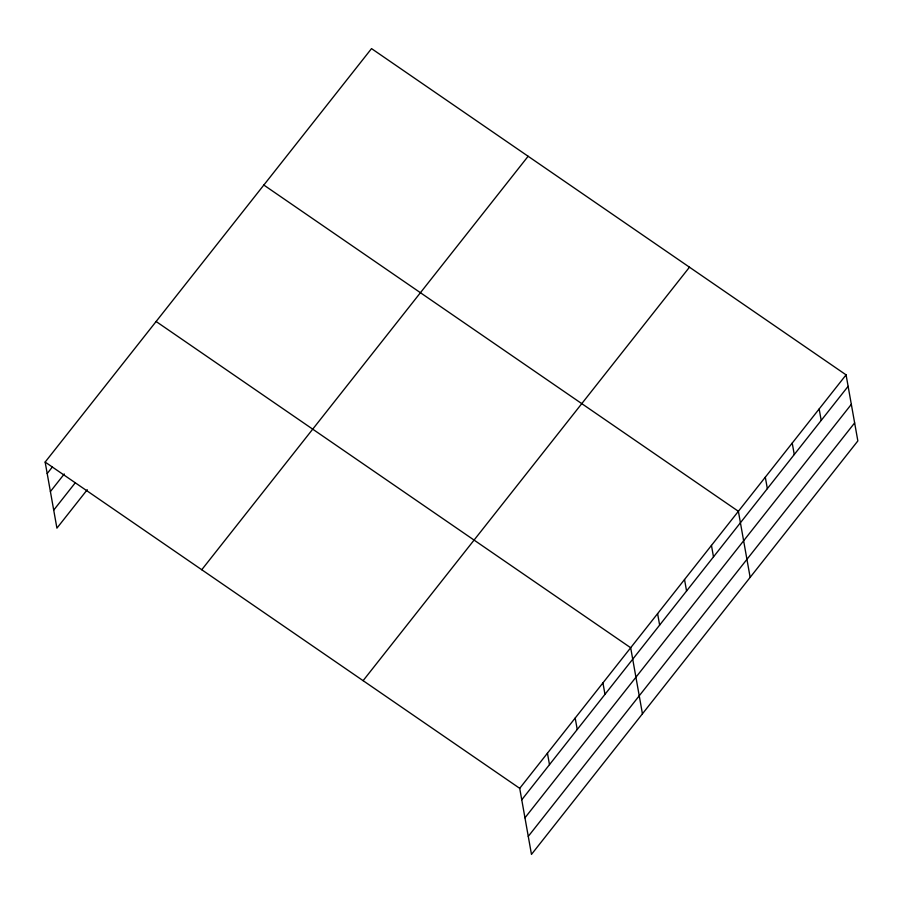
<?xml version="1.0" encoding="UTF-8"?>
<svg xmlns="http://www.w3.org/2000/svg" width="903" height="903" viewBox="0 0 903 903"><rect width="100%" height="100%" fill="white"/><g stroke="black" fill="none" stroke-linecap="round" stroke-linejoin="round"><path stroke-width="1.35" d="M45.15 462.076L371.528 48.604L846.077 374.858L857.85 440.924L531.472 854.396L519.71 788.33L45.15 462.076L56.923 528.142L87.264 489.708M47.193 473.544L52.397 466.953M50.399 491.559L64.271 473.985M53.706 510.127L75.378 482.665M201.753 569.737L528.131 156.264M363.108 680.659L689.474 267.186M519.71 788.33L846.077 374.858M521.753 799.787L848.12 386.315M524.959 817.813L851.337 404.341M528.266 836.381L854.644 422.897M263.823 185.047L738.383 511.301L750.145 577.367M156.117 321.502L630.678 647.744L642.439 713.81M819.156 408.969L821.199 420.426M792.224 443.08L794.268 454.536M765.304 477.19L767.347 488.647M711.451 545.412L713.494 556.869M684.53 579.523L686.562 590.98M657.598 613.634L659.641 625.102M602.933 682.894L604.976 694.351M575.188 718.032L577.231 729.5M547.444 753.181L549.487 764.649"/></g></svg>
